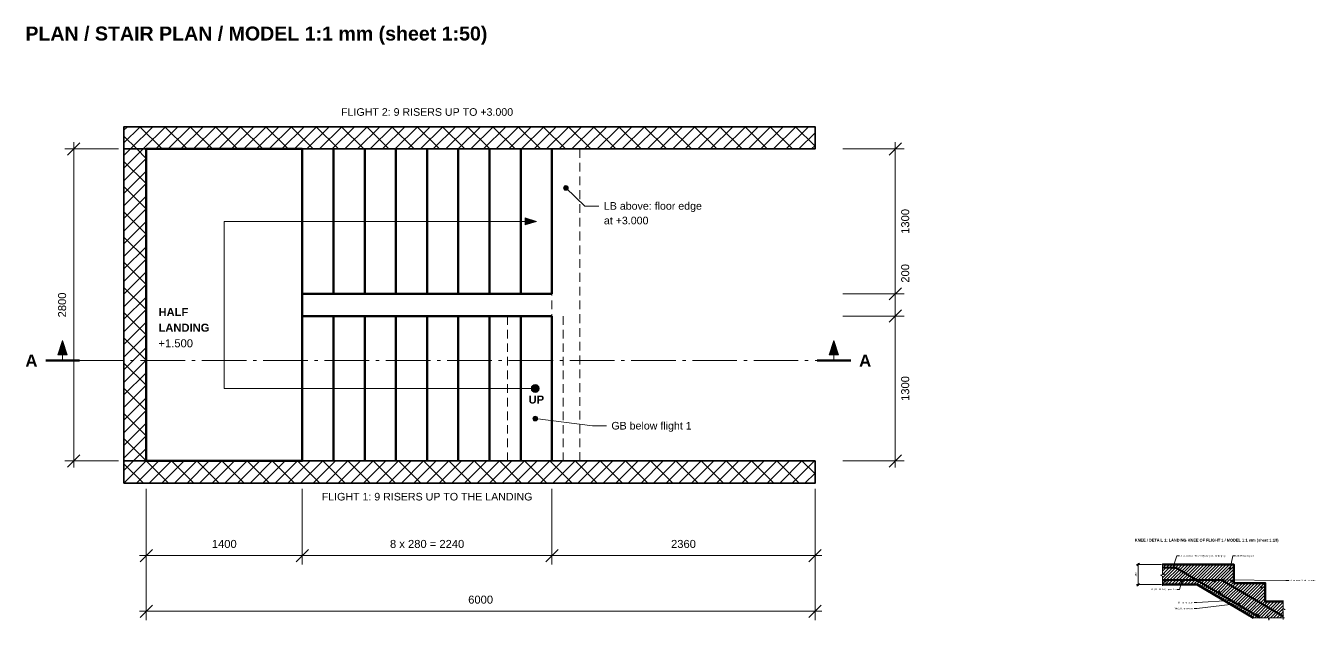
# Model space of a CAD drawing. Header units: millimetres. Extents: x 3 to 17716, y 0 to 5336.
# Drawn here: x 6148 to 17716, y 0 to 5336 of the extents above; entities that cross this region are included whole.
import ezdxf
from ezdxf.enums import TextEntityAlignment as Align

# ---------------------------------------------------------------- set-up
doc = ezdxf.new("R2010")
doc.units = ezdxf.units.MM
for name, color, linetype, lineweight, true_color in [('A-BORDER', 7, 'Continuous', 18, 0x6f8794), ('A-DIMS', 7, 'Continuous', 15, 0x46606d), ('A-TEXT', 7, 'Continuous', 15, 0x1b2a33), ('A-WALL', 7, 'Continuous', 35, 0x3a4a54), ('S-CONC', 7, 'Continuous', 50, 0x1f2d36), ('S-HATCH', 7, 'Continuous', 9, 0x9aa5aa), ('S-HIDDEN', 7, 'Continuous', 18, 0x5b6b74), ('S-REBAR', 7, 'Continuous', 40, 0xb2361f)]:
    doc.layers.add(name, color=color, linetype=linetype, lineweight=lineweight, true_color=true_color)
doc.styles.add('STR_BOLD', font='arialbd.ttf')
doc.styles.add('STR_REGULAR', font='arial.ttf')

# ---------------------------------------------------------------- blocks, each defined once
blk = doc.blocks.new('2104_STAIR_DOGLEG_PLAN')
at = {"layer": 'A-DIMS'}
h = blk.add_hatch(color=256, dxfattribs=at)
edge = h.paths.add_edge_path()
edge.add_arc((3765, 2450), 21, 0, 360)
for points in [[(3500, 2150), (3400, 2182), (3400, 2118)], [(-750, 1082), (-792, 952), (-708, 952)], [(6170, 1082), (6128, 952), (6212, 952)]]:
    blk.add_hatch(color=256, dxfattribs=at).paths.add_polyline_path(points)
h = blk.add_hatch(color=256, dxfattribs=at)
edge = h.paths.add_edge_path()
edge.add_arc((3490, 650), 35, 0, 360)
h = blk.add_hatch(color=256, dxfattribs=at)
edge = h.paths.add_edge_path()
edge.add_arc((3490, 380), 21, 0, 360)
for p, q in [((-250, 2800), (-730, 2800)), ((-650, -60), (-650, 2860)), ((6250, 2800), (6800, 2800)), ((6720, 1440), (6720, 2860)), ((6720, 1240), (6720, 1560)), ((6250, 1500), (6800, 1500)), ((6250, 1500), (6800, 1500)), ((6250, 1300), (6800, 1300)), ((6250, 1300), (6800, 1300)), ((6720, -60), (6720, 1360)), ((-750, 900), (-750, 1082)), ((6170, 900), (6170, 1082)), ((-600, 900), (-200, 900)), ((-140, 900), (-110, 900)), ((-50, 900), (350, 900)), ((410, 900), (440, 900)), ((500, 900), (900, 900)), ((960, 900), (990, 900)), ((1050, 900), (1450, 900)), ((1510, 900), (1540, 900)), ((1600, 900), (2000, 900)), ((2060, 900), (2090, 900)), ((2150, 900), (2550, 900)), ((2610, 900), (2640, 900)), ((2700, 900), (3100, 900)), ((3160, 900), (3190, 900)), ((3250, 900), (3650, 900)), ((3710, 900), (3740, 900)), ((3800, 900), (4200, 900)), ((4260, 900), (4290, 900)), ((4350, 900), (4750, 900)), ((4810, 900), (4840, 900)), ((4900, 900), (5300, 900)), ((5360, 900), (5390, 900)), ((5450, 900), (5850, 900)), ((5910, 900), (5940, 900)), ((6000, 900), (6020, 900)), ((-250, 0), (-730, 0)), ((6250, 0), (6800, 0)), ((0, -250), (0, -930)), ((0, -250), (0, -1430)), ((1400, -250), (1400, -930)), ((1400, -250), (1400, -930)), ((3640, -250), (3640, -930)), ((3640, -250), (3640, -930)), ((6000, -250), (6000, -930)), ((6000, -250), (6000, -1430)), ((-60, -850), (1460, -850)), ((1340, -850), (3700, -850)), ((3580, -850), (6060, -850)), ((-60, -1350), (6060, -1350))]:
    blk.add_line(p, q, dxfattribs=at)
at = {"layer": 'A-DIMS', "lineweight": 30}
for p, q in [((-705, 2745), (-595, 2855)), ((6665, 2745), (6775, 2855)), ((6665, 1445), (6775, 1555)), ((6665, 1445), (6775, 1555)), ((6665, 1245), (6775, 1355)), ((6665, 1245), (6775, 1355)), ((-705, -55), (-595, 55)), ((6665, -55), (6775, 55)), ((-55, -905), (55, -795)), ((1345, -905), (1455, -795)), ((1345, -905), (1455, -795)), ((3585, -905), (3695, -795)), ((3585, -905), (3695, -795)), ((5945, -905), (6055, -795)), ((-55, -1405), (55, -1295)), ((5945, -1405), (6055, -1295))]:
    blk.add_line(p, q, dxfattribs=at)
at = {"layer": 'A-DIMS', "lineweight": 50}
for p, q in [((-900, 900), (-600, 900)), ((6320, 900), (6020, 900))]:
    blk.add_line(p, q, dxfattribs=at)
at = {"layer": 'A-DIMS'}
for points in [[(4061, 2288), (3936, 2288), (3765, 2450)], [(3490, 650), (700, 650), (700, 2150), (3500, 2150)], [(4128, 314), (4003, 314), (3490, 380)]]:
    blk.add_lwpolyline(points, dxfattribs=at)
for points in [[(3500, 2150), (3400, 2182), (3400, 2118)], [(-750, 1082), (-792, 952), (-708, 952)], [(6170, 1082), (6128, 952), (6212, 952)]]:
    blk.add_lwpolyline(points, close=True, dxfattribs=at)
for centre, radius in [((3765, 2450), 21), ((3490, 650), 35), ((3490, 380), 21)]:
    blk.add_circle(centre, radius, dxfattribs=at)
at = {"layer": 'A-WALL'}
for points in [[(-200, 2800), (6000, 2800), (6000, 3000), (-200, 3000)], [(-200, 0), (0, 0), (0, 2800), (-200, 2800)], [(-200, -200), (6000, -200), (6000, 0), (-200, 0)]]:
    blk.add_lwpolyline(points, close=True, dxfattribs=at)
at = {"layer": 'S-CONC'}
for p, q in [((1400, 1500), (1400, 2800)), ((1680, 1500), (1680, 2800)), ((1960, 1500), (1960, 2800)), ((2240, 1500), (2240, 2800)), ((2520, 1500), (2520, 2800)), ((2800, 1500), (2800, 2800)), ((3080, 1500), (3080, 2800)), ((3360, 1500), (3360, 2800)), ((3640, 1500), (3640, 2800)), ((1400, 1500), (3640, 1500)), ((1400, 0), (1400, 1300)), ((1400, 1300), (3640, 1300)), ((1680, 0), (1680, 1300)), ((1960, 0), (1960, 1300)), ((2240, 0), (2240, 1300)), ((2520, 0), (2520, 1300)), ((2800, 0), (2800, 1300)), ((3080, 0), (3080, 1300)), ((3360, 0), (3360, 1300)), ((3640, 0), (3640, 1300))]:
    blk.add_line(p, q, dxfattribs=at)
blk.add_lwpolyline([(0, 0), (1400, 0), (1400, 2800), (0, 2800)], close=True, dxfattribs=at)
at = {"layer": 'S-HATCH'}
for p, q in [((-200, 2855), (-55, 3000)), ((-200, 2968), (-168, 3000)), ((-200, 2915), (-85, 2800)), ((-142, 2800), (58, 3000)), ((-58, 3000), (142, 2800)), ((-28, 2800), (172, 3000)), ((85, 2800), (285, 3000)), ((168, 3000), (368, 2800)), ((198, 2800), (398, 3000)), ((311, 2800), (511, 3000)), ((394, 3000), (594, 2800)), ((424, 2800), (624, 3000)), ((537, 2800), (737, 3000)), ((620, 3000), (820, 2800)), ((650, 2800), (850, 3000)), ((764, 2800), (964, 3000)), ((847, 3000), (1047, 2800)), ((877, 2800), (1077, 3000)), ((990, 2800), (1190, 3000)), ((1073, 3000), (1273, 2800)), ((1103, 2800), (1303, 3000)), ((1216, 2800), (1416, 3000)), ((1299, 3000), (1499, 2800)), ((1329, 2800), (1529, 3000)), ((1442, 2800), (1642, 3000)), ((1525, 3000), (1725, 2800)), ((1555, 2800), (1755, 3000)), ((1669, 2800), (1869, 3000)), ((1752, 3000), (1952, 2800)), ((1782, 2800), (1982, 3000)), ((1895, 2800), (2095, 3000)), ((1978, 3000), (2178, 2800)), ((2008, 2800), (2208, 3000)), ((2121, 2800), (2321, 3000)), ((2204, 3000), (2404, 2800)), ((2234, 2800), (2434, 3000)), ((2347, 2800), (2547, 3000)), ((2431, 3000), (2631, 2800)), ((2461, 2800), (2661, 3000)), ((2574, 2800), (2774, 3000)), ((2657, 3000), (2857, 2800)), ((2687, 2800), (2887, 3000)), ((2800, 2800), (3000, 3000)), ((2883, 3000), (3083, 2800)), ((2913, 2800), (3113, 3000)), ((3026, 2800), (3226, 3000)), ((3109, 3000), (3309, 2800)), ((3139, 2800), (3339, 3000)), ((3253, 2800), (3453, 3000)), ((3336, 3000), (3536, 2800)), ((3366, 2800), (3566, 3000)), ((3479, 2800), (3679, 3000)), ((3562, 3000), (3762, 2800)), ((3592, 2800), (3792, 3000)), ((3705, 2800), (3905, 3000)), ((3788, 3000), (3988, 2800)), ((3818, 2800), (4018, 3000)), ((3931, 2800), (4131, 3000)), ((4014, 3000), (4214, 2800)), ((4045, 2800), (4245, 3000)), ((4158, 2800), (4358, 3000)), ((4241, 3000), (4441, 2800)), ((4271, 2800), (4471, 3000)), ((4384, 2800), (4584, 3000)), ((4467, 3000), (4667, 2800)), ((4497, 2800), (4697, 3000)), ((4610, 2800), (4810, 3000)), ((4693, 3000), (4893, 2800)), ((4723, 2800), (4923, 3000)), ((4836, 2800), (5036, 3000)), ((4920, 3000), (5120, 2800)), ((4950, 2800), (5150, 3000)), ((5063, 2800), (5263, 3000)), ((5146, 3000), (5346, 2800)), ((5176, 2800), (5376, 3000)), ((5289, 2800), (5489, 3000)), ((5372, 3000), (5572, 2800)), ((5402, 2800), (5602, 3000)), ((5515, 2800), (5715, 3000)), ((5598, 3000), (5798, 2800)), ((5628, 2800), (5828, 3000)), ((5742, 2800), (5942, 3000)), ((5825, 3000), (6000, 2825)), ((5855, 2800), (6000, 2945)), ((-200, 2628), (-28, 2800)), ((-200, 2742), (-142, 2800)), ((-85, 2800), (0, 2715)), ((5968, 2800), (6000, 2832)), ((-200, 2515), (0, 2715)), ((-200, 2689), (0, 2489)), ((-200, 2402), (0, 2602)), ((-200, 2289), (0, 2489)), ((-200, 2463), (0, 2263)), ((-200, 2176), (0, 2376)), ((-200, 2063), (0, 2263)), ((-200, 2236), (0, 2036)), ((-200, 1950), (0, 2150)), ((-200, 1836), (0, 2036)), ((-200, 2010), (0, 1810)), ((-200, 1723), (0, 1923)), ((-200, 1610), (0, 1810)), ((-200, 1784), (0, 1584)), ((-200, 1497), (0, 1697)), ((-200, 1384), (0, 1584)), ((-200, 1558), (0, 1358)), ((-200, 1271), (0, 1471)), ((-200, 1158), (0, 1358)), ((-200, 1331), (0, 1131)), ((-200, 1045), (0, 1245)), ((-200, 931), (0, 1131)), ((-200, 1105), (0, 905)), ((-200, 818), (0, 1018)), ((-200, 705), (0, 905)), ((-200, 879), (0, 679)), ((-200, 592), (0, 792)), ((-200, 479), (0, 679)), ((-200, 653), (0, 453)), ((-200, 366), (0, 566)), ((-200, 253), (0, 453)), ((-200, 426), (0, 226)), ((-200, 139), (0, 339)), ((-200, 26), (0, 226)), ((-200, 200), (0, 0)), ((-200, -200), (0, 0)), ((-200, -87), (-113, 0)), ((-113, 0), (0, 113)), ((-87, -200), (113, 0)), ((0, 0), (200, -200)), ((26, -200), (226, 0)), ((139, -200), (339, 0)), ((226, 0), (426, -200)), ((253, -200), (453, 0)), ((366, -200), (566, 0)), ((453, 0), (653, -200)), ((479, -200), (679, 0)), ((592, -200), (792, 0)), ((679, 0), (879, -200)), ((705, -200), (905, 0)), ((818, -200), (1018, 0)), ((905, 0), (1105, -200)), ((1045, -200), (1245, 0)), ((1131, 0), (1331, -200)), ((1158, -200), (1358, 0)), ((1271, -200), (1471, 0)), ((1358, 0), (1558, -200)), ((1384, -200), (1584, 0)), ((1497, -200), (1697, 0)), ((1584, 0), (1784, -200)), ((1610, -200), (1810, 0)), ((1723, -200), (1923, 0)), ((1810, 0), (2010, -200)), ((1836, -200), (2036, 0)), ((1950, -200), (2150, 0)), ((2036, 0), (2236, -200)), ((2063, -200), (2263, 0)), ((2176, -200), (2376, 0)), ((2263, 0), (2463, -200)), ((2289, -200), (2489, 0)), ((2402, -200), (2602, 0)), ((2489, 0), (2689, -200)), ((2515, -200), (2715, 0)), ((2628, -200), (2828, 0)), ((2715, 0), (2915, -200)), ((2742, -200), (2942, 0)), ((2855, -200), (3055, 0)), ((2942, 0), (3142, -200)), ((2968, -200), (3168, 0)), ((3081, -200), (3281, 0)), ((3168, 0), (3368, -200)), ((3194, -200), (3394, 0)), ((3307, -200), (3507, 0)), ((3394, 0), (3594, -200)), ((3420, -200), (3620, 0)), ((3534, -200), (3734, 0)), ((3620, 0), (3820, -200)), ((3647, -200), (3847, 0)), ((3760, -200), (3960, 0)), ((3847, 0), (4047, -200)), ((3873, -200), (4073, 0)), ((3986, -200), (4186, 0)), ((4073, 0), (4273, -200)), ((4099, -200), (4299, 0)), ((4212, -200), (4412, 0)), ((4299, 0), (4499, -200)), ((4325, -200), (4525, 0)), ((4439, -200), (4639, 0)), ((4525, 0), (4725, -200)), ((4552, -200), (4752, 0)), ((4665, -200), (4865, 0)), ((4752, 0), (4952, -200)), ((4778, -200), (4978, 0)), ((4891, -200), (5091, 0)), ((4978, 0), (5178, -200)), ((5004, -200), (5204, 0)), ((5117, -200), (5317, 0)), ((5204, 0), (5404, -200)), ((5231, -200), (5431, 0)), ((5344, -200), (5544, 0)), ((5431, 0), (5631, -200)), ((5457, -200), (5657, 0)), ((5570, -200), (5770, 0)), ((5657, 0), (5857, -200)), ((5683, -200), (5883, 0)), ((5796, -200), (5996, 0)), ((5883, 0), (6000, -117)), ((-200, -26), (-26, -200)), ((931, -200), (1131, 0)), ((5909, -200), (6000, -109))]:
    blk.add_line(p, q, dxfattribs=at)
at = {"layer": 'S-HIDDEN'}
for p, q in [((3640, 2721), (3640, 2800)), ((3890, 2721), (3890, 2800)), ((3640, 2598), (3640, 2676)), ((3890, 2598), (3890, 2676)), ((3640, 2474), (3640, 2553)), ((3890, 2474), (3890, 2553)), ((3640, 2350), (3640, 2429)), ((3890, 2350), (3890, 2429)), ((3640, 2227), (3640, 2305)), ((3890, 2227), (3890, 2305)), ((3640, 2103), (3640, 2182)), ((3890, 2103), (3890, 2182)), ((3640, 1979), (3640, 2058)), ((3890, 1979), (3890, 2058)), ((3640, 1855), (3640, 1934)), ((3890, 1855), (3890, 1934)), ((3640, 1732), (3640, 1810)), ((3890, 1732), (3890, 1810)), ((3640, 1608), (3640, 1687)), ((3890, 1608), (3890, 1687)), ((3640, 1484), (3640, 1563)), ((3890, 1484), (3890, 1563)), ((3640, 1361), (3640, 1439)), ((3890, 1361), (3890, 1439)), ((3240, 1223), (3240, 1300)), ((3640, 1237), (3640, 1316)), ((3740, 1223), (3740, 1300)), ((3890, 1237), (3890, 1316)), ((3240, 1100), (3240, 1178)), ((3640, 1113), (3640, 1192)), ((3740, 1100), (3740, 1178)), ((3890, 1113), (3890, 1192)), ((3240, 978), (3240, 1055)), ((3640, 990), (3640, 1068)), ((3740, 978), (3740, 1055)), ((3890, 990), (3890, 1068)), ((3240, 856), (3240, 933)), ((3640, 866), (3640, 945)), ((3740, 856), (3740, 933)), ((3890, 866), (3890, 945)), ((3240, 734), (3240, 811)), ((3640, 742), (3640, 821)), ((3740, 734), (3740, 811)), ((3890, 742), (3890, 821)), ((3640, 618), (3640, 697)), ((3890, 618), (3890, 697)), ((3240, 611), (3240, 689)), ((3740, 611), (3740, 689)), ((3240, 489), (3240, 566)), ((3640, 495), (3640, 573)), ((3740, 489), (3740, 566)), ((3890, 495), (3890, 573)), ((3240, 367), (3240, 444)), ((3640, 371), (3640, 450)), ((3740, 367), (3740, 444)), ((3890, 371), (3890, 450)), ((3240, 245), (3240, 322)), ((3640, 247), (3640, 326)), ((3740, 245), (3740, 322)), ((3890, 247), (3890, 326)), ((3240, 122), (3240, 200)), ((3640, 124), (3640, 202)), ((3740, 122), (3740, 200)), ((3890, 124), (3890, 202)), ((3240, 0), (3240, 77)), ((3640, 0), (3640, 79)), ((3740, 0), (3740, 77)), ((3890, 0), (3890, 79))]:
    blk.add_line(p, q, dxfattribs=at)
at = {"layer": 'A-DIMS', "style": 'STR_REGULAR'}
for s, p in [('1300', (6845, 2150)), ('2800', (-719, 1400)), ('1300', (6845, 650))]:
    blk.add_text(s, height=71.8, rotation=90, dxfattribs=at).set_placement(p, align=Align.CENTER)
blk.add_text('200', height=71.8, rotation=90, dxfattribs=at).set_placement((6845, 1600))
for s, p in [('1400', (700, -781)), ('8 x 280 = 2240', (2520, -781)), ('2360', (4820, -781)), ('6000', (3000, -1281))]:
    blk.add_text(s, height=71.8, dxfattribs=at).set_placement(p, align=Align.CENTER)
at = {"layer": 'A-TEXT'}
for s, height, style, p in [('FLIGHT 2: 9 RISERS UP TO +3.000', 68.21, 'STR_REGULAR', (2520, 3098)), ('A', 108, 'STR_BOLD', (-1030, 846)), ('A', 108, 'STR_BOLD', (6450, 846)), ('UP', 71.8, 'STR_BOLD', (3500, 515)), ('FLIGHT 1: 9 RISERS UP TO THE LANDING', 68.21, 'STR_REGULAR', (2520, -355))]:
    blk.add_text(s, height=height, dxfattribs=dict(at, style=style)).set_placement(p, align=Align.CENTER)
for s, height, style, p in [('LB above: floor edge', 68.21, 'STR_REGULAR', (4106, 2255)), ('at +3.000', 68.2, 'STR_REGULAR', (4106, 2124)), ('HALF', 71.8, 'STR_BOLD', (110, 1300)), ('LANDING', 71.8, 'STR_BOLD', (110, 1160)), ('+1.500', 71.8, 'STR_REGULAR', (110, 1020)), ('GB below flight 1', 68.21, 'STR_REGULAR', (4173, 282))]:
    blk.add_text(s, height=height, dxfattribs=dict(at, style=style)).set_placement(p)
blk = doc.blocks.new('2104_STAIR_DOGLEG_KNEE')
at = {"layer": 'A-DIMS'}
h = blk.add_hatch(color=256, dxfattribs=at)
edge = h.paths.add_edge_path()
edge.add_arc((850, 1469), 4.2, 0, 360)
h = blk.add_hatch(color=256, dxfattribs=at)
edge = h.paths.add_edge_path()
edge.add_arc((1365, 1465), 4.2, 0, 360)
h = blk.add_hatch(color=256, dxfattribs=at)
edge = h.paths.add_edge_path()
edge.add_arc((931, 1351), 4.2, 0, 360)
h = blk.add_hatch(color=256, dxfattribs=at)
edge = h.paths.add_edge_path()
edge.add_arc((1300, 1363), 4.2, 0, 360)
h = blk.add_hatch(color=256, dxfattribs=at)
edge = h.paths.add_edge_path()
edge.add_arc((1370, 1178), 4.2, 0, 360)
h = blk.add_hatch(color=256, dxfattribs=at)
edge = h.paths.add_edge_path()
edge.add_arc((1440, 1149), 4.2, 0, 360)
at = {"layer": 'S-REBAR'}
h = blk.add_hatch(color=256, dxfattribs=at)
edge = h.paths.add_edge_path()
edge.add_arc((1365, 1465), 4, 0, 360)
h = blk.add_hatch(color=256, dxfattribs=at)
edge = h.paths.add_edge_path()
edge.add_arc((781, 1351), 6, 0, 360)
h = blk.add_hatch(color=256, dxfattribs=at)
edge = h.paths.add_edge_path()
edge.add_arc((931, 1351), 6, 0, 360)
h = blk.add_hatch(color=256, dxfattribs=at)
edge = h.paths.add_edge_path()
edge.add_arc((1081, 1351), 6, 0, 360)
h = blk.add_hatch(color=256, dxfattribs=at)
edge = h.paths.add_edge_path()
edge.add_arc((1231, 1351), 6, 0, 360)
h = blk.add_hatch(color=256, dxfattribs=at)
edge = h.paths.add_edge_path()
edge.add_arc((1381, 1351), 6, 0, 360)
h = blk.add_hatch(color=256, dxfattribs=at)
edge = h.paths.add_edge_path()
edge.add_arc((1645, 1298), 4, 0, 360)
h = blk.add_hatch(color=256, dxfattribs=at)
edge = h.paths.add_edge_path()
edge.add_arc((1268, 1251), 5, 0, 360)
h = blk.add_hatch(color=256, dxfattribs=at)
edge = h.paths.add_edge_path()
edge.add_arc((1440, 1149), 5, 0, 360)
h = blk.add_hatch(color=256, dxfattribs=at)
edge = h.paths.add_edge_path()
edge.add_arc((1612, 1047), 5, 0, 360)
at = {"layer": 'A-DIMS', "lineweight": 30}
for p, q in [((529, 1489), (551, 1511)), ((529, 1309), (551, 1331))]:
    blk.add_line(p, q, dxfattribs=at)
at = {"layer": 'A-DIMS'}
for p, q in [((540, 1308), (540, 1512)), ((750, 1500), (524, 1500)), ((750, 1320), (524, 1320))]:
    blk.add_line(p, q, dxfattribs=at)
for points in [[(760, 1507), (760, 1420), (780, 1412), (740, 1404), (760, 1396), (760, 1308)], [(911, 1577), (886, 1577), (850, 1469)], [(1414, 1577), (1389, 1577), (1365, 1465)], [(886, 1277), (911, 1277), (931, 1351)], [(1891, 1358), (1866, 1358), (1300, 1363)], [(1043, 1158), (1068, 1158), (1370, 1178)], [(1840, 1008), (1840, 1080), (1820, 1088), (1860, 1096), (1840, 1104), (1840, 1177)], [(1043, 1105), (1068, 1105), (1440, 1149)], [(1563, 1020), (1696, 1020), (1704, 1040), (1712, 1000), (1720, 1020), (1852, 1020)]]:
    blk.add_lwpolyline(points, dxfattribs=at)
for centre in [(850, 1469), (1365, 1465), (931, 1351), (1300, 1363), (1370, 1178), (1440, 1149)]:
    blk.add_circle(centre, 4.2, dxfattribs=at)
at = {"layer": 'S-CONC'}
for points in [[(1840, 1167), (1680, 1167), (1680, 1333), (1400, 1333), (1400, 1500), (760, 1500)], [(760, 1320), (1070, 1320), (1574, 1020)]]:
    blk.add_lwpolyline(points, dxfattribs=at)
at = {"layer": 'S-HATCH'}
for p, q in [((760, 1326), (934, 1500)), ((760, 1354), (906, 1500)), ((760, 1382), (878, 1500)), ((760, 1411), (849, 1500)), ((760, 1439), (821, 1500)), ((760, 1467), (793, 1500)), ((760, 1495), (765, 1500)), ((783, 1320), (963, 1500)), ((811, 1320), (991, 1500)), ((839, 1320), (1019, 1500)), ((867, 1320), (1047, 1500)), ((896, 1320), (1076, 1500)), ((924, 1320), (1104, 1500)), ((952, 1320), (1132, 1500)), ((981, 1320), (1161, 1500)), ((1009, 1320), (1189, 1500)), ((1037, 1320), (1217, 1500)), ((1065, 1320), (1245, 1500)), ((1085, 1311), (1274, 1500)), ((1103, 1301), (1302, 1500)), ((1121, 1290), (1330, 1500)), ((1138, 1280), (1359, 1500)), ((1156, 1269), (1387, 1500)), ((1174, 1259), (1400, 1485)), ((1191, 1248), (1400, 1457)), ((1209, 1237), (1400, 1428)), ((1227, 1227), (1400, 1400)), ((1245, 1216), (1400, 1372)), ((1262, 1206), (1400, 1343)), ((1280, 1195), (1418, 1333)), ((1298, 1185), (1446, 1333)), ((1316, 1174), (1475, 1333)), ((1333, 1164), (1503, 1333)), ((1351, 1153), (1531, 1333)), ((1369, 1142), (1560, 1333)), ((1386, 1132), (1588, 1333)), ((1404, 1121), (1616, 1333)), ((1422, 1111), (1644, 1333)), ((1440, 1100), (1673, 1333)), ((1457, 1090), (1680, 1312)), ((1475, 1079), (1680, 1284)), ((1493, 1069), (1680, 1256)), ((1511, 1058), (1680, 1227)), ((1528, 1047), (1680, 1199)), ((1546, 1037), (1680, 1171)), ((1564, 1026), (1704, 1167)), ((1586, 1020), (1732, 1167)), ((1614, 1020), (1761, 1167)), ((1642, 1020), (1789, 1167)), ((1671, 1020), (1817, 1167)), ((1699, 1020), (1840, 1161)), ((1727, 1020), (1840, 1133)), ((1755, 1020), (1840, 1105)), ((1784, 1020), (1840, 1076)), ((1812, 1020), (1840, 1048))]:
    blk.add_line(p, q, dxfattribs=at)
at = {"layer": 'S-REBAR', "lineweight": 40}
for points in [[(1635, 1020), (889, 1464), (889, 1464), (889, 1464), (889, 1464), (889, 1464), (889, 1464), (889, 1464), (887, 1465), (887, 1465), (887, 1465), (886, 1465), (886, 1465), (886, 1466), (886, 1466), (884, 1467), (884, 1467), (884, 1467), (883, 1467), (883, 1467), (883, 1467), (883, 1467), (881, 1468), (881, 1468), (881, 1468), (880, 1468), (880, 1468), (880, 1468), (880, 1468), (878, 1468), (877, 1468), (877, 1468), (877, 1468), (877, 1468), (877, 1468), (877, 1468), (874, 1469), (874, 1469), (874, 1469), (874, 1469), (874, 1469), (874, 1469), (874, 1469), (871, 1469), (871, 1469), (871, 1469), (871, 1469), (871, 1469), (871, 1469), (871, 1469), (760, 1469)], [(760, 1363), (1280, 1363), (1280, 1363), (1280, 1363), (1280, 1363), (1280, 1363), (1280, 1363), (1280, 1363), (1283, 1363), (1283, 1363), (1283, 1363), (1283, 1363), (1283, 1363), (1283, 1363), (1283, 1363), (1286, 1362), (1286, 1362), (1286, 1362), (1286, 1362), (1286, 1362), (1286, 1362), (1286, 1362), (1289, 1362), (1289, 1362), (1289, 1362), (1289, 1362), (1289, 1362), (1289, 1362), (1289, 1362), (1292, 1361), (1292, 1361), (1292, 1361), (1292, 1361), (1292, 1361), (1292, 1361), (1293, 1361), (1295, 1360), (1295, 1360), (1295, 1359), (1295, 1359), (1295, 1359), (1295, 1359), (1295, 1359), (1298, 1358), (1298, 1358), (1298, 1358), (1298, 1358), (1298, 1358), (1298, 1358), (1298, 1358), (1840, 1035)]]:
    blk.add_lwpolyline(points, dxfattribs=at)
at = {"layer": 'S-REBAR'}
for centre, radius in [((1365, 1465), 4), ((781, 1351), 6), ((931, 1351), 6), ((1081, 1351), 6), ((1231, 1351), 6), ((1381, 1351), 6), ((1645, 1298), 4), ((1268, 1251), 5), ((1440, 1149), 5), ((1612, 1047), 5)]:
    blk.add_circle(centre, radius, dxfattribs=at)
at = {"layer": 'A-DIMS', "style": 'STR_REGULAR'}
blk.add_text('180', height=14.4, rotation=90, dxfattribs=at).set_placement((526, 1410), align=Align.CENTER)
at = {"layer": 'A-TEXT', "style": 'STR_REGULAR'}
for s, p in [('01 continues 480 (40 Ø) along the landing top', (920, 1570)), ('05 Ø8 nosing bar', (1423, 1570)), ('L1 Ø12 @ 150, cover 25', (655, 1270)), ('02 crosses 01 at the knee', (1900, 1351)), ('01 bottom bars', (897, 1151)), ('04 Ø10 transverse', (866, 1099))]:
    blk.add_text(s, height=14.36, dxfattribs=at).set_placement(p)

msp = doc.modelspace()

# ---------------------------------------------------------------- block references
at = {"layer": 'A-BORDER'}
for name, p in [('2104_STAIR_DOGLEG_PLAN', (7228.65, 1430)), ('2104_STAIR_DOGLEG_KNEE', (15587.45, -1000))]:
    msp.add_blockref(name, p, dxfattribs=at)

# ---------------------------------------------------------------- texts
at = {"layer": 'A-TEXT', "style": 'STR_BOLD'}
for s, height, p in [('PLAN / STAIR PLAN / MODEL 1:1 mm (sheet 1:50)', 125.65, (6144.5, 5203.8)), ('KNEE / DETAIL 1: LANDING KNEE OF FLIGHT 1 / MODEL 1:1 mm (sheet 1:10)', 25.13, (16097.65, 706))]:
    msp.add_text(s, height=height, dxfattribs=at).set_placement(p)

doc.saveas('drawing.dxf')
